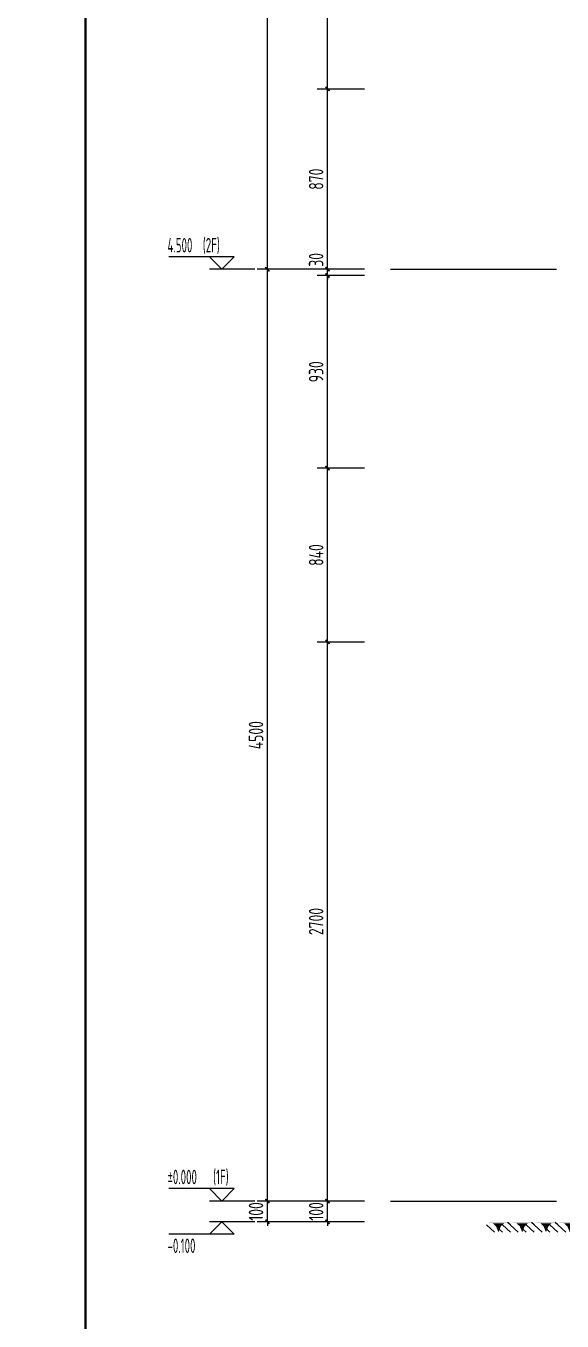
# Model space of a CAD drawing. Extents: x 198753 to 882193, y -399300 to 132460.
# Drawn here: x 378388 to 380974, y -204425 to -198171 of the extents above; entities that cross this region are included whole.
import ezdxf

# ---------------------------------------------------------------- set-up
doc = ezdxf.new("R2010")
doc.units = 0
doc.header["$LTSCALE"] = 1000
doc.header["$MEASUREMENT"] = 0
doc.linetypes.add('DOTE', pattern=[2.42, 2, -0.2, 0.02, -0.2])
for name, color, linetype in [('01-标注_尺寸', 124, 'Continuous'), ('01-标注_标高', 200, 'Continuous'), ('02-TEXT_标注', 130, 'Continuous'), ('A-SUR_看线', 231, 'Continuous'), ('A_AXIS-轴线', 36, 'DOTE')]:
    doc.layers.add(name, color=color, linetype=linetype)
doc.styles.add('_TCH_DIM', font='ROS1', dxfattribs={"width": 0.8, "bigfont": 'JD'})
doc.styles.add('_TCH_DIM_T3', font='ROS1', dxfattribs={"width": 0.8, "bigfont": 'JD'})
doc.dimstyles.new('_TCH_ARCH&&20', dxfattribs={"dimtxt": 70, "dimasz": 20, "dimexe": 50, "dimexo": 60, "dimgap": 20, "dimtad": 1, "dimdec": 0, "dimzin": 0, "dimdsep": 46, "dimtxsty": '_TCH_DIM_T3', "dimblk": 'ARCHTICK', "dimcen": 0.09, "dimclrt": 4, "dimazin": 2, "dimtfac": 1, "dimtdec": 0, "dimtix": 1, "dimtmove": 2, "dimatfit": 3, "dimfxl": 0, "dimtolj": 1, "dimtzin": 0, "dimarcsym": 0})

# ---------------------------------------------------------------- blocks, each defined once
blk = doc.blocks.new('图框-A1+1-2')
at = {"const_width": 0.05}
blk.add_lwpolyline([(0, 0), (1261, 0), (1261, 594), (0, 594)], close=True, dxfattribs=at)
blk = doc.blocks.new('图框-A1+1-4')
for points, const_width in [([(0, 0), (1051, 0), (1051, 594), (0, 594)], 0.05), ([(976, 584), (25, 584), (25, 10), (976, 10)], 0.5)]:
    blk.add_lwpolyline(points, close=True, dxfattribs=dict(const_width=const_width))
blk = doc.blocks.new('_ArchTick')
at = {"color": 0, "linetype": 'ByBlock', "const_width": 0.4}
blk.add_lwpolyline([(-0.5, -0.5), (0.5, 0.5)], dxfattribs=at)
blk = doc.blocks.new('*D1842')
at = {"layer": '01-标注_尺寸', "color": 0, "lineweight": -2, "transparency": 16777216}
for p, q in [((379842.8, -203845.6), (379842.8, -203825.6)), ((380020.5, -203845.6), (379792.8, -203845.6)), ((379842.8, -203945.6), (379842.8, -203845.6)), ((380020.5, -203945.6), (379792.8, -203945.6)), ((379842.8, -203945.6), (379842.8, -203965.6))]:
    blk.add_line(p, q, dxfattribs=at)
at = {"layer": 'Defpoints', "color": 0, "transparency": 16777216}
for p in [(379842.8, -203845.6), (380080.5, -203845.6), (380080.5, -203945.6)]:
    blk.add_point(p, dxfattribs=at)
at = {"layer": '01-标注_尺寸', "color": 0, "lineweight": -2, "transparency": 16777216, "xscale": 20, "yscale": 20, "zscale": 20}
for p, rotation in [((379842.8, -203845.6), 270), ((379842.8, -203945.6), 90)]:
    blk.add_blockref('_ArchTick', p, dxfattribs=dict(at, rotation=rotation))
at = {"layer": '01-标注_尺寸', "color": 4, "transparency": 16777216, "insert": (379787.8, -203895.6), "char_height": 70, "attachment_point": 5, "rotation": 90, "style": '_TCH_DIM_T3'}
blk.add_mtext('\\A1;100', dxfattribs=at)
blk = doc.blocks.new('*D1843')
at = {"layer": '01-标注_尺寸', "color": 0, "lineweight": -2, "transparency": 16777216}
for p, q in [((380020.5, -201145.9), (379792.8, -201145.9)), ((379842.8, -203845.6), (379842.8, -201145.9)), ((380020.5, -203845.6), (379792.8, -203845.6))]:
    blk.add_line(p, q, dxfattribs=at)
at = {"layer": 'Defpoints', "color": 0, "transparency": 16777216}
for p in [(379842.8, -201145.9), (380080.5, -201145.9), (380080.5, -203845.6)]:
    blk.add_point(p, dxfattribs=at)
at = {"layer": '01-标注_尺寸', "color": 0, "lineweight": -2, "transparency": 16777216, "xscale": 20, "yscale": 20, "zscale": 20}
for p, rotation in [((379842.8, -201145.9), 90), ((379842.8, -203845.6), 270)]:
    blk.add_blockref('_ArchTick', p, dxfattribs=dict(at, rotation=rotation))
at = {"layer": '01-标注_尺寸', "color": 4, "transparency": 16777216, "insert": (379787.8, -202495.8), "char_height": 70, "attachment_point": 5, "rotation": 90, "style": '_TCH_DIM_T3'}
blk.add_mtext('\\A1;2700', dxfattribs=at)
blk = doc.blocks.new('*D1844')
at = {"layer": '01-标注_尺寸', "color": 0, "lineweight": -2, "transparency": 16777216}
for p, q in [((380020.5, -200305.9), (379792.8, -200305.9)), ((379842.8, -201145.9), (379842.8, -200305.9)), ((380020.5, -201145.9), (379792.8, -201145.9))]:
    blk.add_line(p, q, dxfattribs=at)
at = {"layer": 'Defpoints', "color": 0, "transparency": 16777216}
for p in [(379842.8, -200305.9), (380080.5, -200305.9), (380080.5, -201145.9)]:
    blk.add_point(p, dxfattribs=at)
at = {"layer": '01-标注_尺寸', "color": 0, "lineweight": -2, "transparency": 16777216, "xscale": 20, "yscale": 20, "zscale": 20}
for p, rotation in [((379842.8, -200305.9), 90), ((379842.8, -201145.9), 270)]:
    blk.add_blockref('_ArchTick', p, dxfattribs=dict(at, rotation=rotation))
at = {"layer": '01-标注_尺寸', "color": 4, "transparency": 16777216, "insert": (379787.8, -200725.9), "char_height": 70, "attachment_point": 5, "rotation": 90, "style": '_TCH_DIM_T3'}
blk.add_mtext('\\A1;840', dxfattribs=at)
blk = doc.blocks.new('*D1845')
at = {"layer": '01-标注_尺寸', "color": 0, "lineweight": -2, "transparency": 16777216}
for p, q in [((380020.5, -199375.6), (379792.8, -199375.6)), ((379842.8, -200305.9), (379842.8, -199375.6)), ((380020.5, -200305.9), (379792.8, -200305.9))]:
    blk.add_line(p, q, dxfattribs=at)
at = {"layer": 'Defpoints', "color": 0, "transparency": 16777216}
for p in [(379842.8, -199375.6), (380080.5, -199375.6), (380080.5, -200305.9)]:
    blk.add_point(p, dxfattribs=at)
at = {"layer": '01-标注_尺寸', "color": 0, "lineweight": -2, "transparency": 16777216, "xscale": 20, "yscale": 20, "zscale": 20}
for p, rotation in [((379842.8, -199375.6), 90), ((379842.8, -200305.9), 270)]:
    blk.add_blockref('_ArchTick', p, dxfattribs=dict(at, rotation=rotation))
at = {"layer": '01-标注_尺寸', "color": 4, "transparency": 16777216, "insert": (379787.8, -199840.8), "char_height": 70, "attachment_point": 5, "rotation": 90, "style": '_TCH_DIM_T3'}
blk.add_mtext('\\A1;930', dxfattribs=at)
blk = doc.blocks.new('*D1846')
at = {"layer": '01-标注_尺寸', "color": 0, "lineweight": -2, "transparency": 16777216}
for p, q in [((379842.8, -199345.9), (379842.8, -199325.9)), ((380020.5, -199345.9), (379792.8, -199345.9)), ((380020.5, -199375.6), (379792.8, -199375.6)), ((379842.8, -199375.6), (379842.8, -199345.9)), ((379842.8, -199375.6), (379842.8, -199395.6))]:
    blk.add_line(p, q, dxfattribs=at)
at = {"layer": 'Defpoints', "color": 0, "transparency": 16777216}
for p in [(379842.8, -199345.9), (380080.5, -199345.9), (380080.5, -199375.6)]:
    blk.add_point(p, dxfattribs=at)
at = {"layer": '01-标注_尺寸', "color": 0, "lineweight": -2, "transparency": 16777216, "xscale": 20, "yscale": 20, "zscale": 20}
for p, rotation in [((379842.8, -199345.9), 270), ((379842.8, -199375.6), 90)]:
    blk.add_blockref('_ArchTick', p, dxfattribs=dict(at, rotation=rotation))
at = {"layer": '01-标注_尺寸', "color": 4, "transparency": 16777216, "insert": (379787.8, -199300.5), "char_height": 70, "attachment_point": 5, "rotation": 90, "style": '_TCH_DIM_T3'}
blk.add_mtext('\\A1;30', dxfattribs=at)
blk = doc.blocks.new('*D1847')
at = {"layer": '01-标注_尺寸', "color": 0, "lineweight": -2, "transparency": 16777216}
for p, q in [((379552.8, -203845.9), (379552.8, -203825.9)), ((380020.5, -203845.9), (379502.8, -203845.9)), ((379552.8, -203945.6), (379552.8, -203845.9)), ((380020.5, -203945.6), (379502.8, -203945.6)), ((379552.8, -203945.6), (379552.8, -203965.6))]:
    blk.add_line(p, q, dxfattribs=at)
at = {"layer": 'Defpoints', "color": 0, "transparency": 16777216}
for p in [(379552.8, -203845.9), (380080.5, -203845.9), (380080.5, -203945.6)]:
    blk.add_point(p, dxfattribs=at)
at = {"layer": '01-标注_尺寸', "color": 0, "lineweight": -2, "transparency": 16777216, "xscale": 20, "yscale": 20, "zscale": 20}
for p, rotation in [((379552.8, -203845.9), 270), ((379552.8, -203945.6), 90)]:
    blk.add_blockref('_ArchTick', p, dxfattribs=dict(at, rotation=rotation))
at = {"layer": '01-标注_尺寸', "color": 4, "transparency": 16777216, "insert": (379497.8, -203895.8), "char_height": 70, "attachment_point": 5, "rotation": 90, "style": '_TCH_DIM_T3'}
blk.add_mtext('\\A1;100', dxfattribs=at)
blk = doc.blocks.new('*D1848')
at = {"layer": '01-标注_尺寸', "color": 0, "lineweight": -2, "transparency": 16777216}
for p, q in [((380020.5, -199345.9), (379502.8, -199345.9)), ((379552.8, -203845.9), (379552.8, -199345.9)), ((380020.5, -203845.9), (379502.8, -203845.9))]:
    blk.add_line(p, q, dxfattribs=at)
at = {"layer": 'Defpoints', "color": 0, "transparency": 16777216}
for p in [(379552.8, -199345.9), (380080.5, -199345.9), (380080.5, -203845.9)]:
    blk.add_point(p, dxfattribs=at)
at = {"layer": '01-标注_尺寸', "color": 0, "lineweight": -2, "transparency": 16777216, "xscale": 20, "yscale": 20, "zscale": 20}
for p, rotation in [((379552.8, -199345.9), 90), ((379552.8, -203845.9), 270)]:
    blk.add_blockref('_ArchTick', p, dxfattribs=dict(at, rotation=rotation))
at = {"layer": '01-标注_尺寸', "color": 4, "transparency": 16777216, "insert": (379497.8, -201595.9), "char_height": 70, "attachment_point": 5, "rotation": 90, "style": '_TCH_DIM_T3'}
blk.add_mtext('\\A1;4500', dxfattribs=at)
blk = doc.blocks.new('*D1871')
at = {"layer": '01-标注_尺寸', "color": 0, "lineweight": -2, "transparency": 16777216}
for p, q in [((380020.5, -198475.4), (379792.8, -198475.4)), ((379842.8, -199345.9), (379842.8, -198475.4)), ((380020.5, -199345.9), (379792.8, -199345.9))]:
    blk.add_line(p, q, dxfattribs=at)
at = {"layer": 'Defpoints', "color": 0, "transparency": 16777216}
for p in [(379842.8, -198475.4), (380080.5, -198475.4), (380080.5, -199345.9)]:
    blk.add_point(p, dxfattribs=at)
at = {"layer": '01-标注_尺寸', "color": 0, "lineweight": -2, "transparency": 16777216, "xscale": 20, "yscale": 20, "zscale": 20}
for p, rotation in [((379842.8, -198475.4), 90), ((379842.8, -199345.9), 270)]:
    blk.add_blockref('_ArchTick', p, dxfattribs=dict(at, rotation=rotation))
at = {"layer": '01-标注_尺寸', "color": 4, "transparency": 16777216, "insert": (379787.8, -198910.7), "char_height": 70, "attachment_point": 5, "rotation": 90, "style": '_TCH_DIM_T3'}
blk.add_mtext('\\A1;870', dxfattribs=at)
blk = doc.blocks.new('*D1872')
at = {"layer": '01-标注_尺寸', "color": 0, "lineweight": -2, "transparency": 16777216}
for p, q in [((380020.5, -196999.6), (379792.8, -196999.6)), ((379842.8, -198475.4), (379842.8, -196999.6)), ((380020.5, -198475.4), (379792.8, -198475.4))]:
    blk.add_line(p, q, dxfattribs=at)
at = {"layer": 'Defpoints', "color": 0, "transparency": 16777216}
for p in [(379842.8, -196999.6), (380080.5, -196999.6), (380080.5, -198475.4)]:
    blk.add_point(p, dxfattribs=at)
at = {"layer": '01-标注_尺寸', "color": 0, "lineweight": -2, "transparency": 16777216, "xscale": 20, "yscale": 20, "zscale": 20}
for p, rotation in [((379842.8, -196999.6), 90), ((379842.8, -198475.4), 270)]:
    blk.add_blockref('_ArchTick', p, dxfattribs=dict(at, rotation=rotation))
at = {"layer": '01-标注_尺寸', "color": 4, "transparency": 16777216, "insert": (379787.8, -197737.5), "char_height": 70, "attachment_point": 5, "rotation": 90, "style": '_TCH_DIM_T3'}
blk.add_mtext('\\A1;2400', dxfattribs=at)
blk = doc.blocks.new('*D1875')
at = {"layer": '01-标注_尺寸', "color": 0, "lineweight": -2, "transparency": 16777216}
for p, q in [((380020.5, -196069.9), (379502.8, -196069.9)), ((379552.8, -199345.9), (379552.8, -196069.9)), ((380020.5, -199345.9), (379502.8, -199345.9))]:
    blk.add_line(p, q, dxfattribs=at)
at = {"layer": 'Defpoints', "color": 0, "transparency": 16777216}
for p in [(379552.8, -196069.9), (380080.5, -196069.9), (380080.5, -199345.9)]:
    blk.add_point(p, dxfattribs=at)
at = {"layer": '01-标注_尺寸', "color": 0, "lineweight": -2, "transparency": 16777216, "xscale": 20, "yscale": 20, "zscale": 20}
for p, rotation in [((379552.8, -196069.9), 90), ((379552.8, -199345.9), 270)]:
    blk.add_blockref('_ArchTick', p, dxfattribs=dict(at, rotation=rotation))
at = {"layer": '01-标注_尺寸', "color": 4, "transparency": 16777216, "insert": (379497.8, -197707.9), "char_height": 70, "attachment_point": 5, "rotation": 90, "style": '_TCH_DIM_T3'}
blk.add_mtext('\\A1;4200', dxfattribs=at)
blk = doc.blocks.new('$LinePat$自然土壤')
at = {"color": 0}
for p, q in [((0, -90), (71, -19)), ((0, -300), (211, -89)), ((210, -300), (286, -224)), ((420, -300), (630, -90))]:
    blk.add_line(p, q, dxfattribs=at)
for points in [[(0, 0), (630, 0), (168, -45), (462, -45)], [(168, -45), (462, -45), (252, -132), (378, -132)], [(252, -132), (378, -132), (315, -300)]]:
    blk.add_solid(points, dxfattribs=at)

msp = doc.modelspace()

# ---------------------------------------------------------------- linework, layer by layer
at = {"layer": '01-标注_标高'}
for p, q in [((379392.8, -199285.9), (379077, -199285.9)), ((379332.8, -199345.9), (379272.8, -199285.9)), ((379332.8, -199345.9), (379392.8, -199285.9)), ((379492.8, -199345.9), (379272.8, -199345.9)), ((379392.8, -203785.4), (379077, -203785.4)), ((379332.8, -203845.4), (379272.8, -203785.4)), ((379332.8, -203845.4), (379392.8, -203785.4)), ((379492.8, -203845.4), (379272.8, -203845.4)), ((379332.8, -203945.6), (379272.8, -204005.6)), ((379492.8, -203945.6), (379272.8, -203945.6)), ((379332.8, -203945.6), (379392.8, -204005.6)), ((379392.8, -204005.6), (379077, -204005.6))]:
    msp.add_line(p, q, dxfattribs=at)
at = {"layer": 'A_AXIS-轴线', "ltscale": 0.4}
for p, q in [((380146.9, -199345.9), (385669.2, -199345.9)), ((380146.9, -203845.9), (385669.2, -203845.9))]:
    msp.add_line(p, q, dxfattribs=at)

# ---------------------------------------------------------------- block references
at = {"xscale": 20, "yscale": 20, "zscale": 20, "rotation": 270}
for name, p in [('图框-A1+1-2', (366595.2, -184135)), ('图框-A1+1-4', (378475.2, -186253.4))]:
    msp.add_blockref(name, p, dxfattribs=at)
at = {"layer": 'A-SUR_看线', "xscale": -0.1821359381837913, "yscale": 0.1666666666666667, "zscale": 0.1666666666666667, "rotation": 359.9999999996701}
for p in [(380724.7, -203946.2), (380839.4, -203946.2), (380954.1, -203946.2), (381068.9, -203946.2)]:
    msp.add_blockref('$LinePat$自然土壤', p, dxfattribs=at)

# ---------------------------------------------------------------- texts
at = {"layer": '02-TEXT_标注', "style": '_TCH_DIM', "width": 0.64}
for s, p in [('4.500', (379071, -199264.9)), ('(2F)', (379241.2, -199264.9)), ('%%P0.000', (379071, -203764.4)), ('(1F)', (379291, -203764.4)), ('-0.100', (379071, -204096.6))]:
    msp.add_text(s, height=70, dxfattribs=at).set_placement(p)

# ---------------------------------------------------------------- dimensions: what is measured, and where the dimension line sits
at = {"layer": '01-标注_尺寸'}
for p1, p2, distance, text, picture, middle in [((380080.5, -199345.9), (380080.5, -196069.9), 527.6, '4200', '*D1875', (379497.8, -197707.9)), ((380080.5, -198475.4), (380080.5, -196999.6), 237.6, '2400', '*D1872', (379787.8, -197737.5)), ((380080.5, -203845.9), (380080.5, -199345.9), 527.6, '4500', '*D1848', (379497.8, -201595.9)), ((380080.5, -203845.6), (380080.5, -201145.9), 237.6, '2700', '*D1843', (379787.8, -202495.8))]:
    dim = msp.add_aligned_dim(p1=p1, p2=p2, distance=distance, text=text, dimstyle='_TCH_ARCH&&20', dxfattribs=at)
    dim.commit()
    dim.dimension.update_dxf_attribs({"geometry": picture, "text_midpoint": middle})
for p1, p2, distance, picture, middle in [((380080.4714, -199345.9022), (380080.4714, -198475.4499), 237.638, '*D1871', (379787.8333, -198910.6761)), ((380080.5, -200305.9), (380080.5, -199375.6), 237.6, '*D1845', (379787.8, -199840.8)), ((380080.5, -201145.9), (380080.5, -200305.9), 237.6, '*D1844', (379787.8, -200725.9)), ((380080.5, -203945.6), (380080.5, -203845.9), 527.6, '*D1847', (379497.8, -203895.8)), ((380080.5, -203945.6), (380080.5, -203845.6), 237.6, '*D1842', (379787.8, -203895.6))]:
    dim = msp.add_aligned_dim(p1=p1, p2=p2, distance=distance, dimstyle='_TCH_ARCH&&20', dxfattribs=at)
    dim.commit()
    dim.dimension.update_dxf_attribs({"geometry": picture, "text_midpoint": middle})
dim = msp.add_linear_dim(base=(379842.8, -199345.9), p1=(380080.5, -199375.6), p2=(380080.5, -199345.9), angle=90, dimstyle='_TCH_ARCH&&20', dxfattribs=at)
dim.commit()
dim.dimension.update_dxf_attribs({"geometry": '*D1846', "text_midpoint": (379787.8, -199300.5), "dimtype": 161})

doc.saveas('drawing.dxf')
